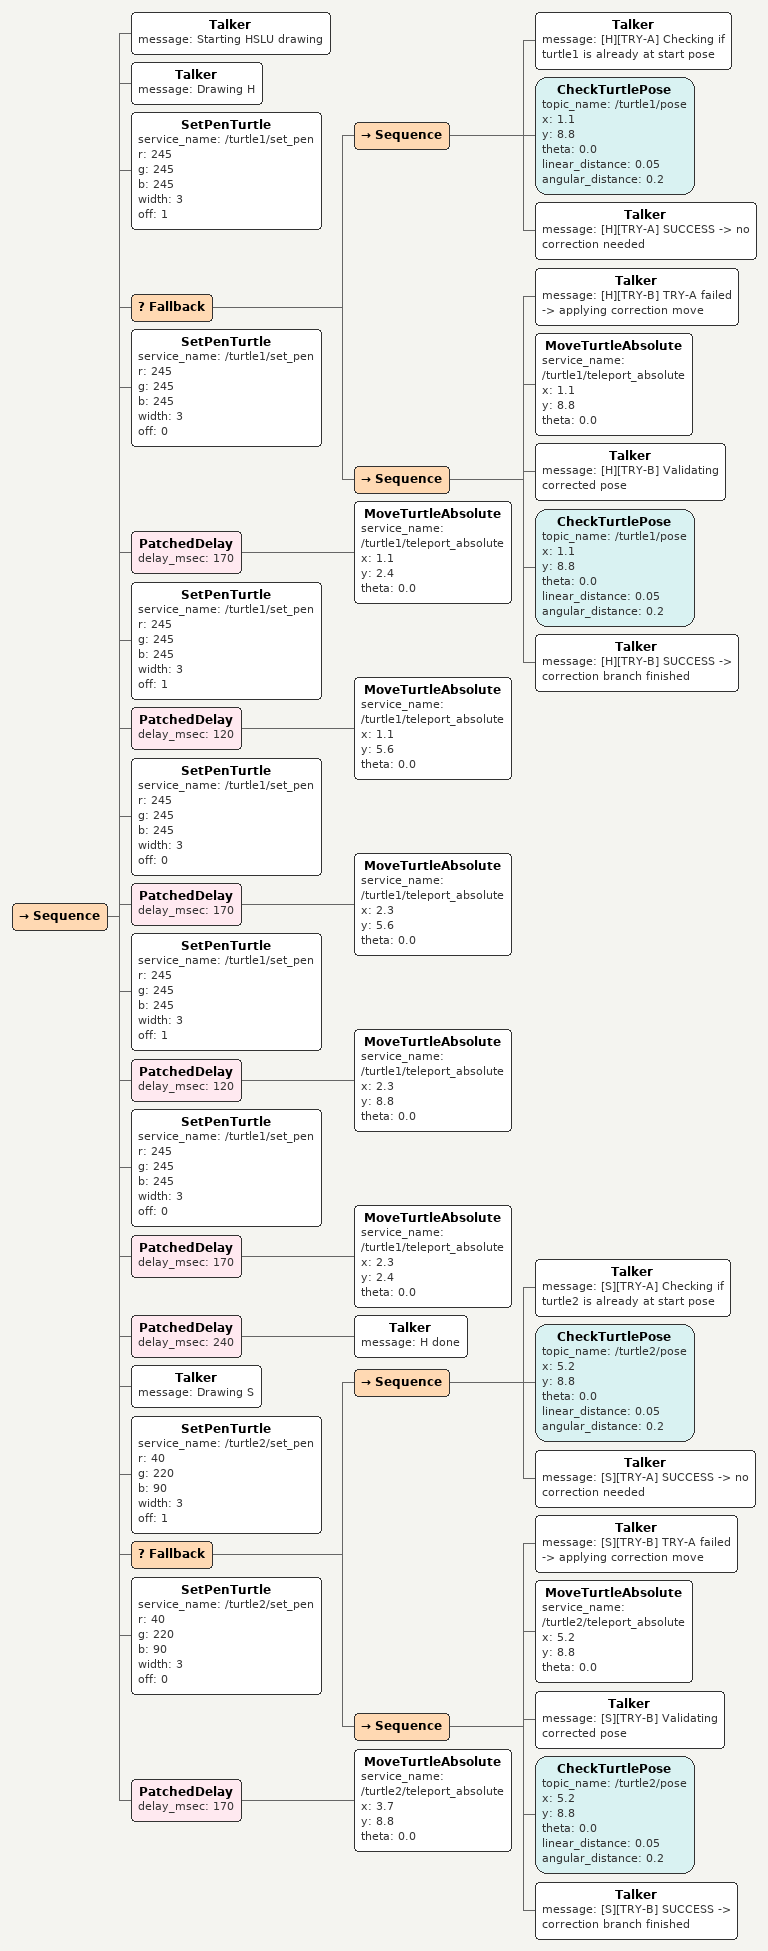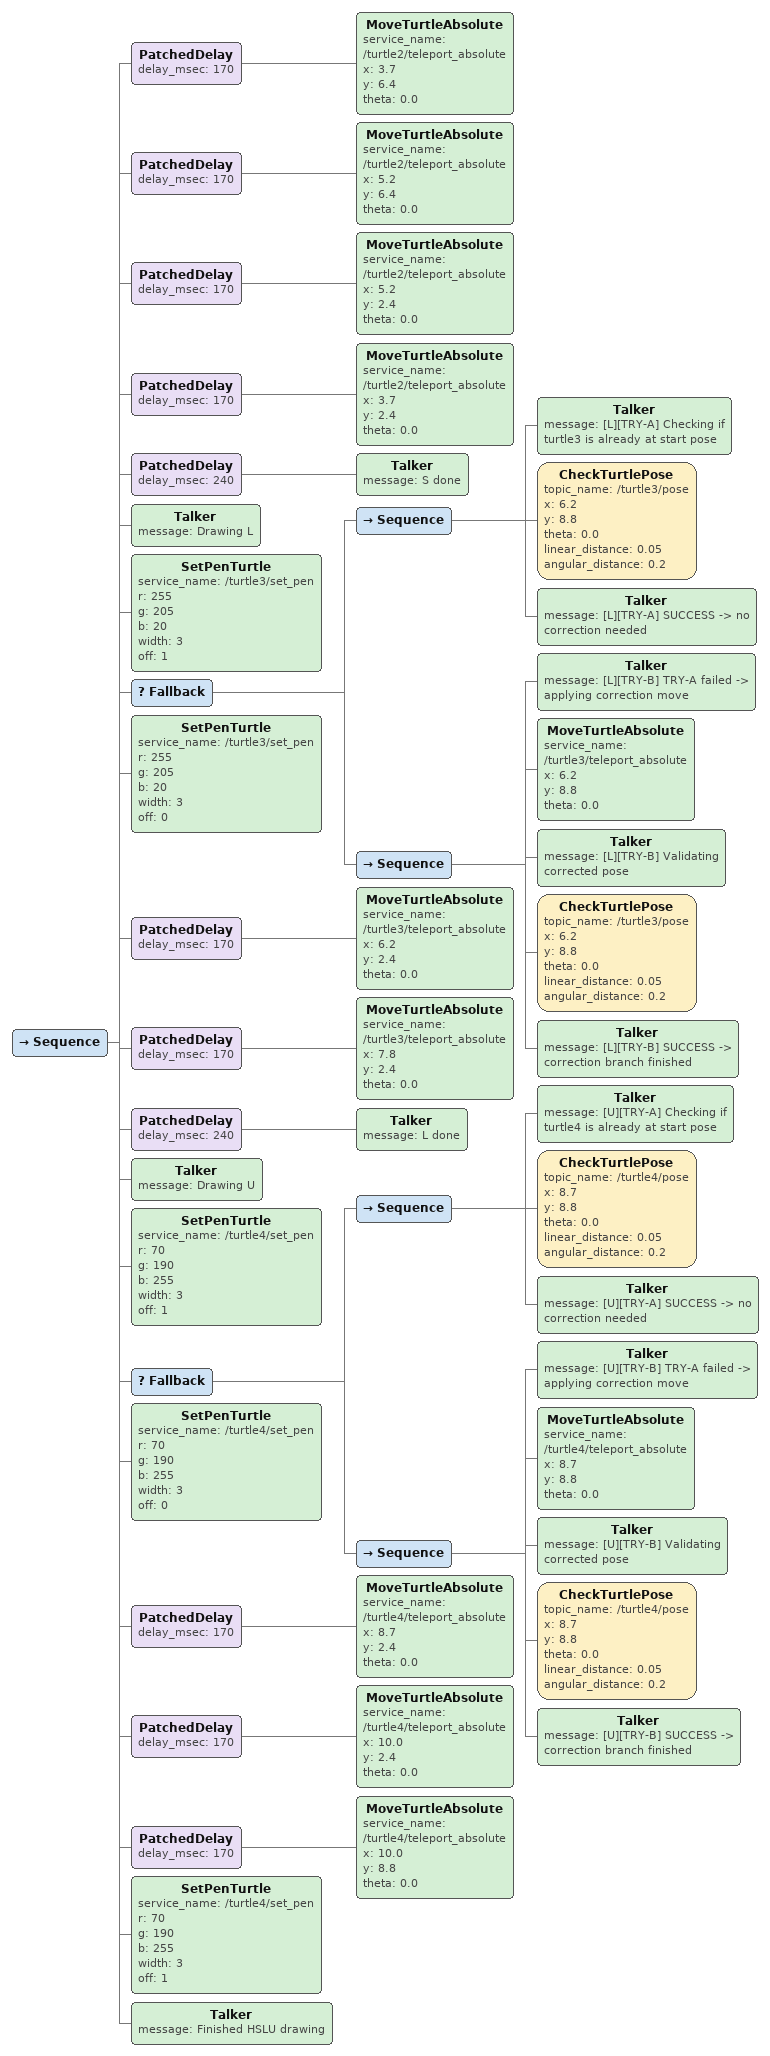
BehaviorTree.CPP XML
<Sequence>
  <Talker message="Starting HSLU drawing"/>

  <Talker message="Drawing H"/>
  <SetPenTurtle service_name="/turtle1/set_pen" r="245" g="245" b="245" width="3" off="1"/>
  <Fallback>
    <Sequence>
      <Talker message="[H][TRY-A] Checking if turtle1 is already at start pose"/>
      <CheckTurtlePose topic_name="/turtle1/pose" x="1.1" y="8.8" theta="0.0" linear_distance="0.05" angular_distance="0.2"/>
      <Talker message="[H][TRY-A] SUCCESS -> no correction needed"/>
    </Sequence>
    <Sequence>
      <Talker message="[H][TRY-B] TRY-A failed -> applying correction move"/>
      <MoveTurtleAbsolute service_name="/turtle1/teleport_absolute" x="1.1" y="8.8" theta="0.0"/>
      <Talker message="[H][TRY-B] Validating corrected pose"/>
      <CheckTurtlePose topic_name="/turtle1/pose" x="1.1" y="8.8" theta="0.0" linear_distance="0.05" angular_distance="0.2"/>
      <Talker message="[H][TRY-B] SUCCESS -> correction branch finished"/>
    </Sequence>
  </Fallback>
  <SetPenTurtle service_name="/turtle1/set_pen" r="245" g="245" b="245" width="3" off="0"/>
  <PatchedDelay delay_msec="170">
    <MoveTurtleAbsolute service_name="/turtle1/teleport_absolute" x="1.1" y="2.4" theta="0.0"/>
  </PatchedDelay>
  <SetPenTurtle service_name="/turtle1/set_pen" r="245" g="245" b="245" width="3" off="1"/>
  <PatchedDelay delay_msec="120">
    <MoveTurtleAbsolute service_name="/turtle1/teleport_absolute" x="1.1" y="5.6" theta="0.0"/>
  </PatchedDelay>
  <SetPenTurtle service_name="/turtle1/set_pen" r="245" g="245" b="245" width="3" off="0"/>
  <PatchedDelay delay_msec="170">
    <MoveTurtleAbsolute service_name="/turtle1/teleport_absolute" x="2.3" y="5.6" theta="0.0"/>
  </PatchedDelay>
  <SetPenTurtle service_name="/turtle1/set_pen" r="245" g="245" b="245" width="3" off="1"/>
  <PatchedDelay delay_msec="120">
    <MoveTurtleAbsolute service_name="/turtle1/teleport_absolute" x="2.3" y="8.8" theta="0.0"/>
  </PatchedDelay>
  <SetPenTurtle service_name="/turtle1/set_pen" r="245" g="245" b="245" width="3" off="0"/>
  <PatchedDelay delay_msec="170">
    <MoveTurtleAbsolute service_name="/turtle1/teleport_absolute" x="2.3" y="2.4" theta="0.0"/>
  </PatchedDelay>
  <PatchedDelay delay_msec="240">
    <Talker message="H done"/>
  </PatchedDelay>

  <Talker message="Drawing S"/>
  <SetPenTurtle service_name="/turtle2/set_pen" r="40" g="220" b="90" width="3" off="1"/>
  <Fallback>
    <Sequence>
      <Talker message="[S][TRY-A] Checking if turtle2 is already at start pose"/>
      <CheckTurtlePose topic_name="/turtle2/pose" x="5.2" y="8.8" theta="0.0" linear_distance="0.05" angular_distance="0.2"/>
      <Talker message="[S][TRY-A] SUCCESS -> no correction needed"/>
    </Sequence>
    <Sequence>
      <Talker message="[S][TRY-B] TRY-A failed -> applying correction move"/>
      <MoveTurtleAbsolute service_name="/turtle2/teleport_absolute" x="5.2" y="8.8" theta="0.0"/>
      <Talker message="[S][TRY-B] Validating corrected pose"/>
      <CheckTurtlePose topic_name="/turtle2/pose" x="5.2" y="8.8" theta="0.0" linear_distance="0.05" angular_distance="0.2"/>
      <Talker message="[S][TRY-B] SUCCESS -> correction branch finished"/>
    </Sequence>
  </Fallback>
  <SetPenTurtle service_name="/turtle2/set_pen" r="40" g="220" b="90" width="3" off="0"/>
  <!-- S with 5 straight segments (blocky style) -->
  <PatchedDelay delay_msec="170">
    <MoveTurtleAbsolute service_name="/turtle2/teleport_absolute" x="3.7" y="8.8" theta="0.0"/>
  </PatchedDelay>
</Sequence>

<Sequence>
  <PatchedDelay delay_msec="170">
    <MoveTurtleAbsolute service_name="/turtle2/teleport_absolute" x="3.7" y="6.4" theta="0.0"/>
  </PatchedDelay>
  <PatchedDelay delay_msec="170">
    <MoveTurtleAbsolute service_name="/turtle2/teleport_absolute" x="5.2" y="6.4" theta="0.0"/>
  </PatchedDelay>
  <PatchedDelay delay_msec="170">
    <MoveTurtleAbsolute service_name="/turtle2/teleport_absolute" x="5.2" y="2.4" theta="0.0"/>
  </PatchedDelay>
  <PatchedDelay delay_msec="170">
    <MoveTurtleAbsolute service_name="/turtle2/teleport_absolute" x="3.7" y="2.4" theta="0.0"/>
  </PatchedDelay>
  <PatchedDelay delay_msec="240">
    <Talker message="S done"/>
  </PatchedDelay>

  <Talker message="Drawing L"/>
  <SetPenTurtle service_name="/turtle3/set_pen" r="255" g="205" b="20" width="3" off="1"/>
  <Fallback>
    <Sequence>
      <Talker message="[L][TRY-A] Checking if turtle3 is already at start pose"/>
      <CheckTurtlePose topic_name="/turtle3/pose" x="6.2" y="8.8" theta="0.0" linear_distance="0.05" angular_distance="0.2"/>
      <Talker message="[L][TRY-A] SUCCESS -> no correction needed"/>
    </Sequence>
    <Sequence>
      <Talker message="[L][TRY-B] TRY-A failed -> applying correction move"/>
      <MoveTurtleAbsolute service_name="/turtle3/teleport_absolute" x="6.2" y="8.8" theta="0.0"/>
      <Talker message="[L][TRY-B] Validating corrected pose"/>
      <CheckTurtlePose topic_name="/turtle3/pose" x="6.2" y="8.8" theta="0.0" linear_distance="0.05" angular_distance="0.2"/>
      <Talker message="[L][TRY-B] SUCCESS -> correction branch finished"/>
    </Sequence>
  </Fallback>
  <SetPenTurtle service_name="/turtle3/set_pen" r="255" g="205" b="20" width="3" off="0"/>
  <PatchedDelay delay_msec="170">
    <MoveTurtleAbsolute service_name="/turtle3/teleport_absolute" x="6.2" y="2.4" theta="0.0"/>
  </PatchedDelay>
  <PatchedDelay delay_msec="170">
    <MoveTurtleAbsolute service_name="/turtle3/teleport_absolute" x="7.8" y="2.4" theta="0.0"/>
  </PatchedDelay>
  <PatchedDelay delay_msec="240">
    <Talker message="L done"/>
  </PatchedDelay>

  <Talker message="Drawing U"/>
  <SetPenTurtle service_name="/turtle4/set_pen" r="70" g="190" b="255" width="3" off="1"/>
  <Fallback>
    <Sequence>
      <Talker message="[U][TRY-A] Checking if turtle4 is already at start pose"/>
      <CheckTurtlePose topic_name="/turtle4/pose" x="8.7" y="8.8" theta="0.0" linear_distance="0.05" angular_distance="0.2"/>
      <Talker message="[U][TRY-A] SUCCESS -> no correction needed"/>
    </Sequence>
    <Sequence>
      <Talker message="[U][TRY-B] TRY-A failed -> applying correction move"/>
      <MoveTurtleAbsolute service_name="/turtle4/teleport_absolute" x="8.7" y="8.8" theta="0.0"/>
      <Talker message="[U][TRY-B] Validating corrected pose"/>
      <CheckTurtlePose topic_name="/turtle4/pose" x="8.7" y="8.8" theta="0.0" linear_distance="0.05" angular_distance="0.2"/>
      <Talker message="[U][TRY-B] SUCCESS -> correction branch finished"/>
    </Sequence>
  </Fallback>
  <SetPenTurtle service_name="/turtle4/set_pen" r="70" g="190" b="255" width="3" off="0"/>
  <PatchedDelay delay_msec="170">
    <MoveTurtleAbsolute service_name="/turtle4/teleport_absolute" x="8.7" y="2.4" theta="0.0"/>
  </PatchedDelay>
  <PatchedDelay delay_msec="170">
    <MoveTurtleAbsolute service_name="/turtle4/teleport_absolute" x="10.0" y="2.4" theta="0.0"/>
  </PatchedDelay>
  <PatchedDelay delay_msec="170">
    <MoveTurtleAbsolute service_name="/turtle4/teleport_absolute" x="10.0" y="8.8" theta="0.0"/>
  </PatchedDelay>
  <SetPenTurtle service_name="/turtle4/set_pen" r="70" g="190" b="255" width="3" off="1"/>

  <Talker message="Finished HSLU drawing"/>
</Sequence>
